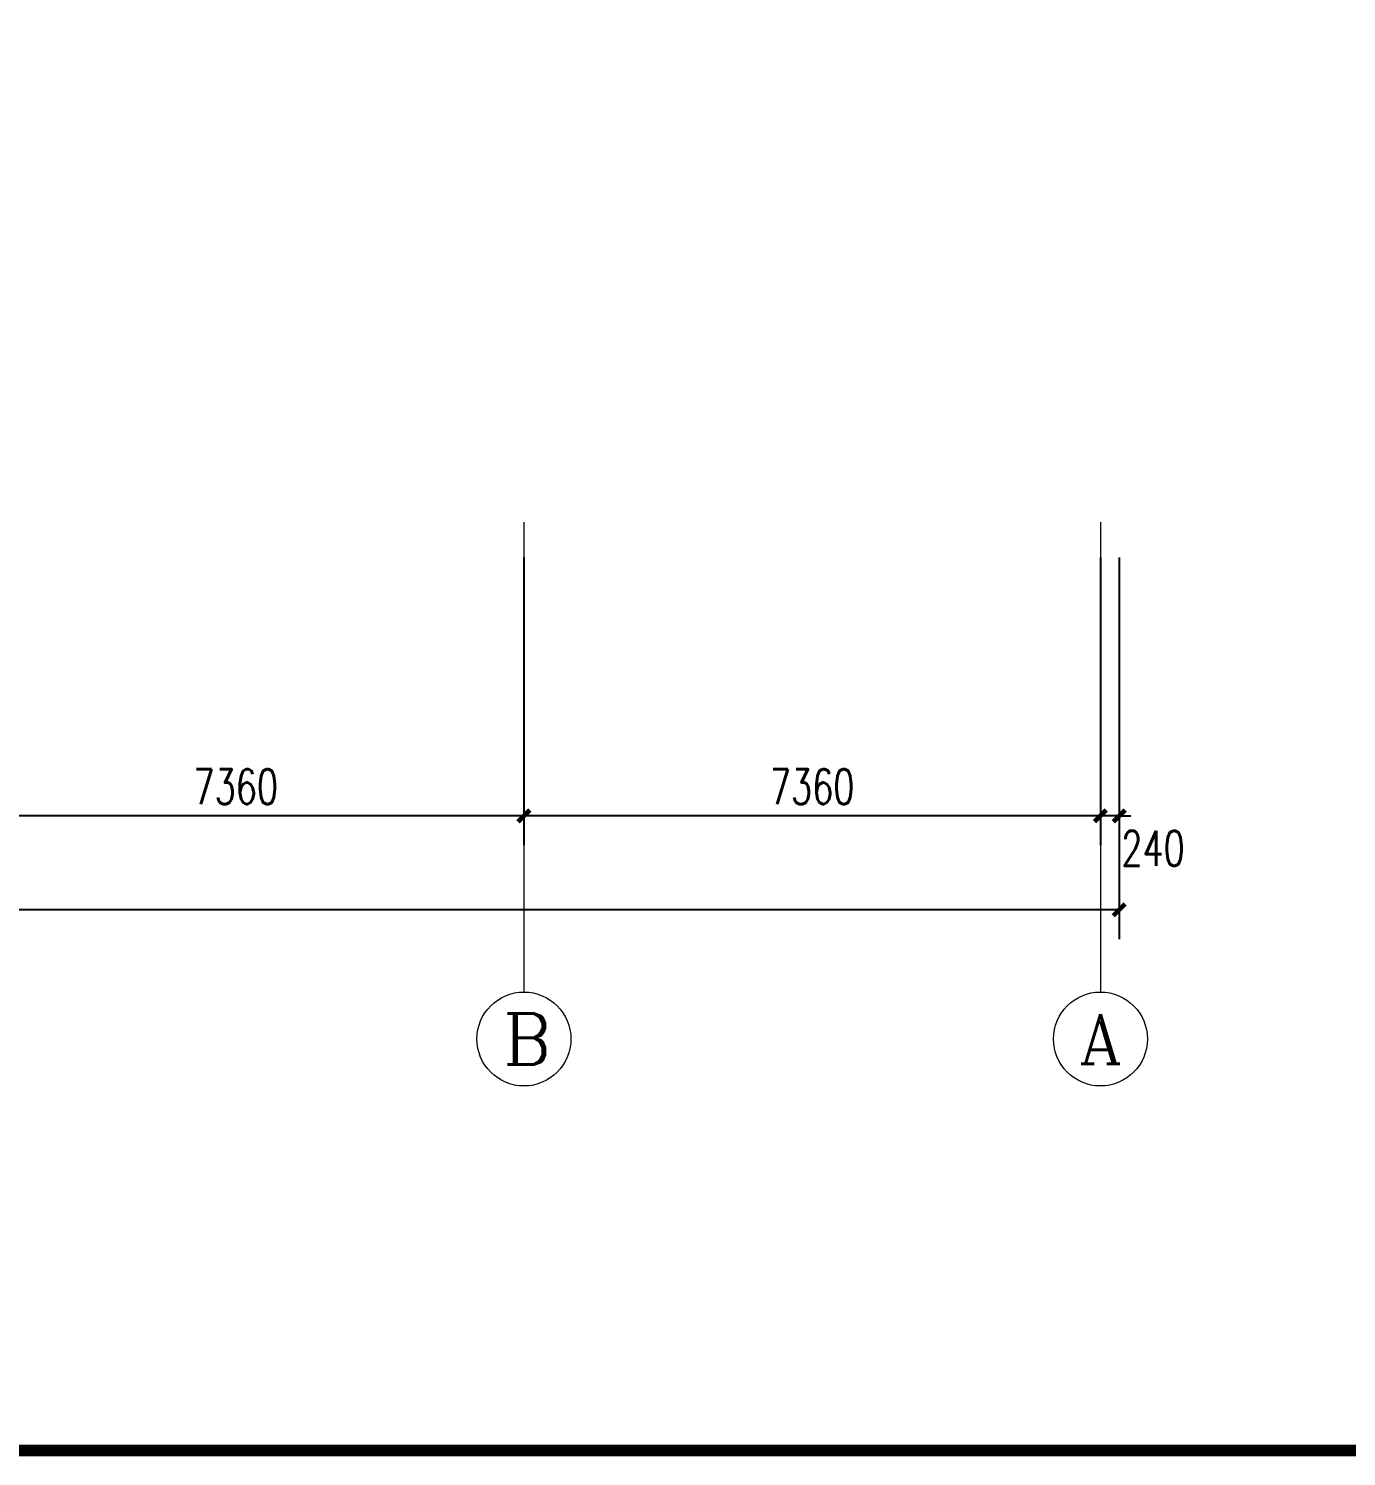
# Model space of a CAD drawing. Header units: inches. Extents: x -3272461 to -2504170, y 403793 to 1071042.
# Drawn here: x -2974356 to -2957529, y 712556 to 730795 of the extents above; entities that cross this region are included whole.
import ezdxf

# ---------------------------------------------------------------- set-up
doc = ezdxf.new("R2010")
doc.units = ezdxf.units.IN
doc.header["$LTSCALE"] = 1000
doc.header["$MEASUREMENT"] = 0
doc.layers.get('0').update_dxf_attribs({"lineweight": 18})
doc.layers.add('AXIS', color=30, linetype='Continuous', lineweight=18)
doc.layers.add('PUB_TITLE', color=153, linetype='Continuous', lineweight=18)
doc.styles.add('_TCH_AXIS', font='complex.shx', dxfattribs={"bigfont": 'gbcbig.shx'})
doc.styles.add('_TCH_DIM_T3', font='simplex.shx', dxfattribs={"width": 0.705882, "bigfont": 'gbcbig.shx'})
doc.dimstyles.new('_TCH_ARCH&&150', dxfattribs={"dimtxt": 446.25, "dimasz": 150, "dimexe": 375, "dimexo": 450, "dimgap": 150, "dimtad": 1, "dimdec": 0, "dimzin": 0, "dimdsep": 46, "dimtxsty": '_TCH_DIM_T3', "dimblk": 'ARCHTICK', "dimcen": 0.09, "dimdle": 300, "dimclrt": 7, "dimazin": 2, "dimtfac": 1, "dimtdec": 0, "dimtix": 1, "dimtmove": 2, "dimatfit": 3, "dimfxl": 1, "dimtolj": 1, "dimarcsym": 0})

# ---------------------------------------------------------------- blocks, each defined once
blk = doc.blocks.new('_ArchTick_0')
at = {"color": 0, "linetype": 'ByBlock'}
blk.add_lwpolyline([(-0.5, -0.5, 0.4, 0.4, 0), (0.5, 0.5, 0.4, 0.4, 0)], format="xyseb", dxfattribs=at)
blk = doc.blocks.new('*X166')
at = {"layer": 'AXIS', "color": 0, "lineweight": -2}
for p, q in [((-3012431, 723588), (-3012431, 719163)), ((-2960431, 723588), (-2960431, 719163)), ((-2960431, 719538), (-3012431, 719538))]:
    blk.add_line(p, q, dxfattribs=at)
at = {"layer": 'AXIS', "color": 0, "lineweight": -2, "xscale": 150, "yscale": 150, "zscale": 150, "rotation": 180}
blk.add_blockref('_ArchTick_0', (-3012431, 719538), dxfattribs=at)
at = {"layer": 'AXIS', "color": 0, "lineweight": -2, "xscale": 150, "yscale": 150, "zscale": 150}
blk.add_blockref('_ArchTick_0', (-2960431, 719538), dxfattribs=at)
at = {"layer": 'AXIS', "color": 7, "insert": (-2986431, 719911), "char_height": 446.2, "width": 2070, "attachment_point": 5, "style": '_TCH_DIM_T3'}
blk.add_mtext('52000', dxfattribs=at)
blk = doc.blocks.new('_ARCHTICK')
at = {"color": 0, "linetype": 'ByBlock', "const_width": 0.4}
blk.add_lwpolyline([(-0.5, -0.5), (0.5, 0.5)], dxfattribs=at)
blk = doc.blocks.new('*X167')
at = {"layer": 'AXIS', "color": 0, "lineweight": -2}
for p, q in [((-2960671, 724038), (-2960671, 720363)), ((-2960431, 724038), (-2960431, 720363)), ((-2960671, 720738), (-2960821, 720738)), ((-2960431, 720738), (-2960671, 720738)), ((-2960431, 720738), (-2960281, 720738))]:
    blk.add_line(p, q, dxfattribs=at)
at = {"layer": 'AXIS', "color": 0, "lineweight": -2, "xscale": 150, "yscale": 150, "zscale": 150}
blk.add_blockref('_ArchTick_0', (-2960671, 720738), dxfattribs=at)
at = {"layer": 'AXIS', "color": 0, "lineweight": -2, "xscale": 150, "yscale": 150, "zscale": 150, "rotation": 180}
blk.add_blockref('_ArchTick_0', (-2960431, 720738), dxfattribs=at)
at = {"layer": 'AXIS', "color": 7, "insert": (-2959998, 720325), "char_height": 446.2, "width": 1215, "attachment_point": 5, "style": '_TCH_DIM_T3'}
blk.add_mtext('240', dxfattribs=at)
blk = doc.blocks.new('*X168')
at = {"layer": 'AXIS', "color": 0, "lineweight": -2}
for p, q in [((-2968031, 724038), (-2968031, 720363)), ((-2960671, 724038), (-2960671, 720363)), ((-2960671, 720738), (-2968031, 720738))]:
    blk.add_line(p, q, dxfattribs=at)
at = {"layer": 'AXIS', "color": 0, "lineweight": -2, "xscale": 150, "yscale": 150, "zscale": 150, "rotation": 180}
blk.add_blockref('_ArchTick_0', (-2968031, 720738), dxfattribs=at)
at = {"layer": 'AXIS', "color": 0, "lineweight": -2, "xscale": 150, "yscale": 150, "zscale": 150}
blk.add_blockref('_ArchTick_0', (-2960671, 720738), dxfattribs=at)
at = {"layer": 'AXIS', "color": 7, "insert": (-2964351, 721111), "char_height": 446.2, "width": 1620, "attachment_point": 5, "style": '_TCH_DIM_T3'}
blk.add_mtext('7360', dxfattribs=at)
blk = doc.blocks.new('*X169')
at = {"layer": 'AXIS', "color": 0, "lineweight": -2}
for p, q in [((-2975391, 724038), (-2975391, 720363)), ((-2968031, 724038), (-2968031, 720363)), ((-2968031, 720738), (-2975391, 720738))]:
    blk.add_line(p, q, dxfattribs=at)
at = {"layer": 'AXIS', "color": 0, "lineweight": -2, "xscale": 150, "yscale": 150, "zscale": 150, "rotation": 180}
blk.add_blockref('_ArchTick_0', (-2975391, 720738), dxfattribs=at)
at = {"layer": 'AXIS', "color": 0, "lineweight": -2, "xscale": 150, "yscale": 150, "zscale": 150}
blk.add_blockref('_ArchTick_0', (-2968031, 720738), dxfattribs=at)
at = {"layer": 'AXIS', "color": 7, "insert": (-2971711, 721111), "char_height": 446.2, "width": 1620, "attachment_point": 5, "style": '_TCH_DIM_T3'}
blk.add_mtext('7360', dxfattribs=at)

msp = doc.modelspace()

# ---------------------------------------------------------------- linework, layer by layer
at = {"layer": 'AXIS'}
for p, q in [((-2968030.9, 724488), (-2968030.9, 718488)), ((-2960670.3, 724488), (-2960670.3, 718488))]:
    msp.add_line(p, q, dxfattribs=at)
for centre in [(-2968030.9, 717888), (-2960670.3, 717888)]:
    msp.add_circle(centre, 600, dxfattribs=at)
at = {"layer": 'PUB_TITLE'}
msp.add_lwpolyline([(-2942202.2, 712630.6, 150, 150, 0), (-2942202.2, 772630.6, 150, 150, 0), (-3026052.2, 772630.6, 150, 150, 0), (-3026052.2, 712630.6, 150, 150, 0)], format="xyseb", close=True, dxfattribs=at)

# ---------------------------------------------------------------- texts
at = {"layer": 'AXIS', "color": 7, "style": '_TCH_AXIS'}
for s, height, p in [('B', 652.9, (-2968295.2, 717561.5)), ('A', 637.8, (-2960943.6, 717569.1))]:
    msp.add_text(s, height=height, dxfattribs=at).set_placement(p)

# ---------------------------------------------------------------- dimensions: what is measured, and where the dimension line sits
at = {"layer": 'AXIS'}
for base, p1, p2, picture, middle in [((-2975390.9, 720738), (-2968030.9, 724488), (-2975390.9, 724488), '*X169', (-2971710.9, 721111.1)), ((-2968030.9, 720738), (-2960670.9, 724488), (-2968030.9, 724488), '*X168', (-2964350.9, 721111.1)), ((-3012430.9, 719538), (-2960430.9, 724038), (-3012430.9, 724038), '*X166', (-2986430.9, 719911.1))]:
    dim = msp.add_linear_dim(base=base, p1=p1, p2=p2, angle=180, dimstyle='_TCH_ARCH&&150', override={"dimsah": 1, "dimtzin": 0}, dxfattribs=at)
    dim.commit()
    dim.dimension.update_dxf_attribs({"geometry": picture, "text_midpoint": middle})
dim = msp.add_linear_dim(base=(-2960670.9, 720738), p1=(-2960430.9, 724488), p2=(-2960670.9, 724488), angle=180, dimstyle='_TCH_ARCH&&150', override={"dimsah": 1, "dimtzin": 0}, dxfattribs=at)
dim.commit()
dim.dimension.update_dxf_attribs({"geometry": '*X167', "text_midpoint": (-2959998, 720325.5), "dimtype": 160})

doc.saveas('drawing.dxf')
